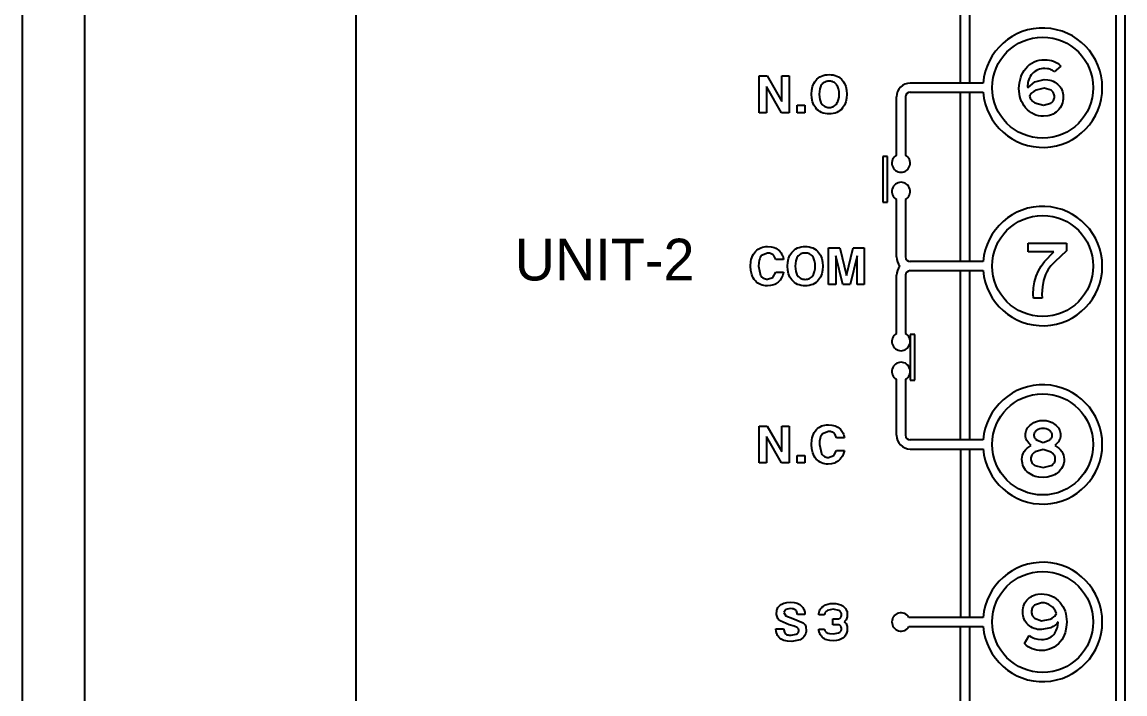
# Model space of a CAD drawing. Header units: millimetres. Extents: x 509 to 2635, y 363 to 1089.
# Drawn here: x 1139.2 to 1165.63, y 674.86 to 690.95 of the extents above; entities that cross this region are included whole.
import ezdxf

# ---------------------------------------------------------------- set-up
doc = ezdxf.new("R2010")
doc.units = ezdxf.units.MM

msp = doc.modelspace()

# ---------------------------------------------------------------- linework, layer by layer
for p, q in [((1139.204, 734.939), (1139.204, 636.939)), ((1140.704, 734.939), (1140.704, 636.939)), ((1165.414, 712.533), (1165.414, 662.157)), ((1165.633, 712.752), (1165.633, 661.938)), ((1147.204, 711.439), (1147.204, 650.439)), ((1161.694, 689.483), (1161.694, 693.555)), ((1161.913, 689.483), (1161.913, 693.555)), ((1163.219, 689.785), (1163.257, 689.835)), ((1163.257, 689.835), (1163.302, 689.884)), ((1163.302, 689.884), (1163.35, 689.926)), ((1163.35, 689.926), (1163.402, 689.962)), ((1163.402, 689.962), (1163.457, 689.991)), ((1163.457, 689.991), (1163.516, 690.014)), ((1163.547, 689.803), (1163.511, 689.786)), ((1163.516, 690.014), (1163.578, 690.031)), ((1163.585, 689.816), (1163.547, 689.803)), ((1163.578, 690.031), (1163.643, 690.04)), ((1163.625, 689.826), (1163.585, 689.816)), ((1163.667, 689.832), (1163.625, 689.826)), ((1163.643, 690.04), (1163.711, 690.044)), ((1163.711, 689.833), (1163.667, 689.832)), ((1163.711, 690.044), (1163.769, 690.041)), ((1163.778, 689.829), (1163.711, 689.833)), ((1163.769, 690.041), (1163.823, 690.034)), ((1163.809, 689.823), (1163.778, 689.829)), ((1163.838, 689.814), (1163.809, 689.823)), ((1163.823, 690.034), (1163.875, 690.022)), ((1163.865, 689.803), (1163.838, 689.814)), ((1163.891, 689.79), (1163.865, 689.803)), ((1163.875, 690.022), (1163.925, 690.006)), ((1163.925, 690.006), (1163.972, 689.985)), ((1164.098, 689.893), (1163.939, 689.756)), ((1163.972, 689.985), (1164.016, 689.959)), ((1164.016, 689.959), (1164.058, 689.928)), ((1164.058, 689.928), (1164.098, 689.893)), ((1156.869, 689.658), (1157.063, 689.658)), ((1156.869, 688.776), (1156.869, 689.658)), ((1157.063, 689.658), (1157.414, 689.045)), ((1157.414, 689.045), (1157.415, 689.658)), ((1157.415, 689.658), (1157.587, 689.658)), ((1157.587, 689.658), (1157.587, 688.776)), ((1158.2, 689.514), (1158.224, 689.547)), ((1158.224, 689.547), (1158.253, 689.58)), ((1158.253, 689.58), (1158.286, 689.608)), ((1158.286, 689.608), (1158.322, 689.633)), ((1158.322, 689.633), (1158.361, 689.652)), ((1158.361, 689.652), (1158.402, 689.668)), ((1158.402, 689.668), (1158.447, 689.679)), ((1158.447, 689.679), (1158.495, 689.686)), ((1158.495, 689.686), (1158.546, 689.688)), ((1158.546, 689.688), (1158.596, 689.686)), ((1158.596, 689.686), (1158.644, 689.679)), ((1158.644, 689.679), (1158.688, 689.668)), ((1158.688, 689.668), (1158.73, 689.652)), ((1158.73, 689.652), (1158.768, 689.633)), ((1158.768, 689.633), (1158.804, 689.608)), ((1158.804, 689.608), (1158.837, 689.58)), ((1158.837, 689.58), (1158.867, 689.547)), ((1158.867, 689.547), (1158.891, 689.514)), ((1163.104, 689.491), (1163.135, 689.617)), ((1163.135, 689.617), (1163.157, 689.676)), ((1163.157, 689.676), (1163.185, 689.732)), ((1163.185, 689.732), (1163.219, 689.785)), ((1163.33, 689.574), (1163.318, 689.534)), ((1163.346, 689.611), (1163.33, 689.574)), ((1163.366, 689.646), (1163.346, 689.611)), ((1163.389, 689.68), (1163.366, 689.646)), ((1163.416, 689.711), (1163.389, 689.68)), ((1163.445, 689.74), (1163.416, 689.711)), ((1163.477, 689.765), (1163.445, 689.74)), ((1163.475, 689.517), (1163.694, 689.571)), ((1163.511, 689.786), (1163.477, 689.765)), ((1163.694, 689.571), (1163.789, 689.564)), ((1163.789, 689.564), (1163.833, 689.555)), ((1163.833, 689.555), (1163.875, 689.543)), ((1163.875, 689.543), (1163.915, 689.528)), ((1163.916, 689.774), (1163.891, 689.79)), ((1163.939, 689.756), (1163.916, 689.774)), ((1157.043, 689.404), (1157.041, 689.404)), ((1157.041, 689.404), (1157.041, 688.776)), ((1157.403, 688.776), (1157.043, 689.404)), ((1158.122, 689.217), (1158.128, 689.314)), ((1158.128, 689.314), (1158.147, 689.401)), ((1158.147, 689.401), (1158.162, 689.441)), ((1158.162, 689.441), (1158.179, 689.478)), ((1158.179, 689.478), (1158.2, 689.514)), ((1158.31, 689.284), (1158.306, 689.217)), ((1158.32, 689.343), (1158.31, 689.284)), ((1158.337, 689.395), (1158.32, 689.343)), ((1158.348, 689.418), (1158.337, 689.395)), ((1158.361, 689.44), (1158.348, 689.418)), ((1158.378, 689.461), (1158.361, 689.44)), ((1158.397, 689.48), (1158.378, 689.461)), ((1158.417, 689.496), (1158.397, 689.48)), ((1158.439, 689.509), (1158.417, 689.496)), ((1158.463, 689.519), (1158.439, 689.509)), ((1158.489, 689.526), (1158.463, 689.519)), ((1158.517, 689.531), (1158.489, 689.526)), ((1158.546, 689.532), (1158.517, 689.531)), ((1158.575, 689.531), (1158.546, 689.532)), ((1158.602, 689.526), (1158.575, 689.531)), ((1158.628, 689.519), (1158.602, 689.526)), ((1158.652, 689.509), (1158.628, 689.519)), ((1158.673, 689.496), (1158.652, 689.509)), ((1158.693, 689.48), (1158.673, 689.496)), ((1158.712, 689.461), (1158.693, 689.48)), ((1158.728, 689.44), (1158.712, 689.461)), ((1158.741, 689.418), (1158.728, 689.44)), ((1158.753, 689.395), (1158.741, 689.418)), ((1158.771, 689.343), (1158.753, 689.395)), ((1158.781, 689.284), (1158.771, 689.343)), ((1158.785, 689.217), (1158.781, 689.284)), ((1158.891, 689.514), (1158.911, 689.478)), ((1158.911, 689.478), (1158.929, 689.441)), ((1158.929, 689.441), (1158.943, 689.401)), ((1158.943, 689.401), (1158.962, 689.314)), ((1158.962, 689.314), (1158.969, 689.217)), ((1162.238, 689.483), (1160.488, 689.483)), ((1163.094, 689.353), (1163.104, 689.491)), ((1163.104, 689.223), (1163.094, 689.353)), ((1163.309, 689.493), (1163.301, 689.405)), ((1163.301, 689.405), (1163.303, 689.374)), ((1163.303, 689.374), (1163.475, 689.517)), ((1163.318, 689.534), (1163.309, 689.493)), ((1163.448, 689.284), (1163.404, 689.251)), ((1163.502, 689.313), (1163.448, 689.284)), ((1163.694, 689.36), (1163.502, 689.313)), ((1163.865, 689.312), (1163.694, 689.36)), ((1163.884, 689.297), (1163.865, 689.312)), ((1163.9, 689.282), (1163.884, 689.297)), ((1163.913, 689.264), (1163.9, 689.282)), ((1163.915, 689.528), (1163.952, 689.509)), ((1163.952, 689.509), (1163.987, 689.486)), ((1163.987, 689.486), (1164.02, 689.46)), ((1164.02, 689.46), (1164.051, 689.43)), ((1164.051, 689.43), (1164.078, 689.398)), ((1164.078, 689.398), (1164.101, 689.363)), ((1164.101, 689.363), (1164.12, 689.326)), ((1164.12, 689.326), (1164.134, 689.286)), ((1164.134, 689.286), (1164.145, 689.244)), ((1158.128, 689.121), (1158.122, 689.217)), ((1158.147, 689.034), (1158.128, 689.121)), ((1158.162, 688.994), (1158.147, 689.034)), ((1158.306, 689.217), (1158.31, 689.151)), ((1158.31, 689.151), (1158.32, 689.092)), ((1158.32, 689.092), (1158.337, 689.04)), ((1158.337, 689.04), (1158.348, 689.016)), ((1158.348, 689.016), (1158.361, 688.995)), ((1158.728, 688.995), (1158.741, 689.016)), ((1158.741, 689.016), (1158.753, 689.04)), ((1158.753, 689.04), (1158.771, 689.092)), ((1158.771, 689.092), (1158.781, 689.151)), ((1158.781, 689.151), (1158.785, 689.217)), ((1158.943, 689.034), (1158.929, 688.994)), ((1158.962, 689.121), (1158.943, 689.034)), ((1158.969, 689.217), (1158.962, 689.121)), ((1160.158, 687.756), (1160.158, 689.153)), ((1160.377, 689.154), (1160.377, 687.756)), ((1160.487, 689.264), (1162.238, 689.264)), ((1161.694, 685.212), (1161.694, 689.264)), ((1161.913, 685.212), (1161.913, 689.264)), ((1163.116, 689.162), (1163.104, 689.223)), ((1163.134, 689.104), (1163.116, 689.162)), ((1163.156, 689.047), (1163.134, 689.104)), ((1163.183, 688.993), (1163.156, 689.047)), ((1163.357, 689.194), (1163.346, 689.174)), ((1163.346, 689.174), (1163.354, 689.149)), ((1163.354, 689.149), (1163.364, 689.125)), ((1163.37, 689.214), (1163.357, 689.194)), ((1163.364, 689.125), (1163.376, 689.103)), ((1163.385, 689.233), (1163.37, 689.214)), ((1163.376, 689.103), (1163.391, 689.082)), ((1163.404, 689.251), (1163.385, 689.233)), ((1163.391, 689.082), (1163.409, 689.062)), ((1163.409, 689.062), (1163.429, 689.043)), ((1163.429, 689.043), (1163.477, 689.01)), ((1163.477, 689.01), (1163.685, 688.953)), ((1163.861, 689.004), (1163.881, 689.019)), ((1163.881, 689.019), (1163.897, 689.035)), ((1163.897, 689.035), (1163.912, 689.053)), ((1163.912, 689.053), (1163.923, 689.071)), ((1163.924, 689.246), (1163.913, 689.264)), ((1163.923, 689.071), (1163.932, 689.091)), ((1163.933, 689.226), (1163.924, 689.246)), ((1163.932, 689.091), (1163.939, 689.113)), ((1163.939, 689.205), (1163.933, 689.226)), ((1163.943, 689.183), (1163.939, 689.205)), ((1163.939, 689.113), (1163.943, 689.135)), ((1163.944, 689.159), (1163.943, 689.183)), ((1163.943, 689.135), (1163.944, 689.159)), ((1164.134, 689.011), (1164.12, 688.969)), ((1164.145, 689.056), (1164.134, 689.011)), ((1164.145, 689.244), (1164.151, 689.2)), ((1164.151, 689.103), (1164.145, 689.056)), ((1164.151, 689.2), (1164.153, 689.153)), ((1164.153, 689.153), (1164.151, 689.103)), ((1157.041, 688.776), (1156.869, 688.776)), ((1157.587, 688.776), (1157.403, 688.776)), ((1157.777, 688.955), (1157.961, 688.955)), ((1157.777, 688.776), (1157.777, 688.955)), ((1157.961, 688.776), (1157.777, 688.776)), ((1157.961, 688.955), (1157.961, 688.776)), ((1158.179, 688.956), (1158.162, 688.994)), ((1158.2, 688.921), (1158.179, 688.956)), ((1158.224, 688.888), (1158.2, 688.921)), ((1158.253, 688.855), (1158.224, 688.888)), ((1158.286, 688.826), (1158.253, 688.855)), ((1158.322, 688.802), (1158.286, 688.826)), ((1158.361, 688.782), (1158.322, 688.802)), ((1158.361, 688.995), (1158.378, 688.973)), ((1158.402, 688.766), (1158.361, 688.782)), ((1158.378, 688.973), (1158.397, 688.954)), ((1158.397, 688.954), (1158.417, 688.938)), ((1158.447, 688.755), (1158.402, 688.766)), ((1158.417, 688.938), (1158.439, 688.925)), ((1158.439, 688.925), (1158.463, 688.914)), ((1158.495, 688.749), (1158.447, 688.755)), ((1158.463, 688.914), (1158.489, 688.907)), ((1158.489, 688.907), (1158.517, 688.903)), ((1158.546, 688.747), (1158.495, 688.749)), ((1158.517, 688.903), (1158.546, 688.901)), ((1158.546, 688.901), (1158.575, 688.903)), ((1158.596, 688.749), (1158.546, 688.747)), ((1158.575, 688.903), (1158.602, 688.907)), ((1158.644, 688.755), (1158.596, 688.749)), ((1158.602, 688.907), (1158.628, 688.914)), ((1158.628, 688.914), (1158.652, 688.925)), ((1158.688, 688.766), (1158.644, 688.755)), ((1158.652, 688.925), (1158.673, 688.938)), ((1158.673, 688.938), (1158.693, 688.954)), ((1158.73, 688.782), (1158.688, 688.766)), ((1158.693, 688.954), (1158.712, 688.973)), ((1158.712, 688.973), (1158.728, 688.995)), ((1158.768, 688.802), (1158.73, 688.782)), ((1158.804, 688.826), (1158.768, 688.802)), ((1158.837, 688.855), (1158.804, 688.826)), ((1158.867, 688.888), (1158.837, 688.855)), ((1158.891, 688.921), (1158.867, 688.888)), ((1158.911, 688.956), (1158.891, 688.921)), ((1158.929, 688.994), (1158.911, 688.956)), ((1163.216, 688.942), (1163.183, 688.993)), ((1163.253, 688.893), (1163.216, 688.942)), ((1163.297, 688.845), (1163.253, 688.893)), ((1163.343, 688.804), (1163.297, 688.845)), ((1163.393, 688.769), (1163.343, 688.804)), ((1163.446, 688.741), (1163.393, 688.769)), ((1163.685, 688.953), (1163.861, 689.004)), ((1163.949, 688.763), (1163.911, 688.741)), ((1163.986, 688.79), (1163.949, 688.763)), ((1164.02, 688.82), (1163.986, 688.79)), ((1164.051, 688.854), (1164.02, 688.82)), ((1164.078, 688.89), (1164.051, 688.854)), ((1164.101, 688.928), (1164.078, 688.89)), ((1164.12, 688.969), (1164.101, 688.928)), ((1163.501, 688.719), (1163.446, 688.741)), ((1163.56, 688.703), (1163.501, 688.719)), ((1163.621, 688.693), (1163.56, 688.703)), ((1163.685, 688.69), (1163.621, 688.693)), ((1163.782, 688.698), (1163.685, 688.69)), ((1163.827, 688.709), (1163.782, 688.698)), ((1163.87, 688.723), (1163.827, 688.709)), ((1163.911, 688.741), (1163.87, 688.723)), ((1159.94, 687.727), (1159.831, 687.727)), ((1159.831, 687.727), (1159.831, 686.632)), ((1159.94, 686.632), (1159.94, 687.727)), ((1159.831, 686.632), (1159.94, 686.632)), ((1160.158, 685.323), (1160.158, 686.7)), ((1160.377, 686.7), (1160.377, 685.322)), ((1163.316, 685.65), (1164.236, 685.65)), ((1163.316, 685.44), (1163.316, 685.65)), ((1164.236, 685.65), (1164.236, 685.466)), ((1156.693, 685.304), (1156.709, 685.346)), ((1156.709, 685.346), (1156.729, 685.386)), ((1156.729, 685.386), (1156.753, 685.422)), ((1156.753, 685.422), (1156.781, 685.455)), ((1156.781, 685.455), (1156.809, 685.482)), ((1156.809, 685.482), (1156.84, 685.506)), ((1156.84, 685.506), (1156.872, 685.526)), ((1156.872, 685.526), (1156.907, 685.542)), ((1156.909, 685.33), (1156.894, 685.305)), ((1156.907, 685.542), (1156.944, 685.555)), ((1156.927, 685.352), (1156.909, 685.33)), ((1157.07, 685.411), (1156.927, 685.352)), ((1156.944, 685.555), (1156.984, 685.564)), ((1156.984, 685.564), (1157.025, 685.569)), ((1157.025, 685.569), (1157.069, 685.571)), ((1157.069, 685.571), (1157.153, 685.564)), ((1157.116, 685.408), (1157.07, 685.411)), ((1157.137, 685.404), (1157.116, 685.408)), ((1157.156, 685.398), (1157.137, 685.404)), ((1157.153, 685.564), (1157.192, 685.556)), ((1157.174, 685.39), (1157.156, 685.398)), ((1157.191, 685.38), (1157.174, 685.39)), ((1157.205, 685.369), (1157.191, 685.38)), ((1157.192, 685.556), (1157.229, 685.544)), ((1157.219, 685.356), (1157.205, 685.369)), ((1157.266, 685.26), (1157.219, 685.356)), ((1157.229, 685.544), (1157.264, 685.529)), ((1157.264, 685.529), (1157.296, 685.511)), ((1157.296, 685.511), (1157.326, 685.489)), ((1157.326, 685.489), (1157.354, 685.464)), ((1157.354, 685.464), (1157.392, 685.419)), ((1157.392, 685.419), (1157.407, 685.395)), ((1157.407, 685.395), (1157.42, 685.37)), ((1157.42, 685.37), (1157.431, 685.344)), ((1157.431, 685.344), (1157.44, 685.317)), ((1157.44, 685.317), (1157.45, 685.26)), ((1157.573, 685.284), (1157.588, 685.324)), ((1157.588, 685.324), (1157.605, 685.362)), ((1157.605, 685.362), (1157.626, 685.397)), ((1157.626, 685.397), (1157.65, 685.43)), ((1157.65, 685.43), (1157.679, 685.463)), ((1157.679, 685.463), (1157.712, 685.492)), ((1157.712, 685.492), (1157.748, 685.516)), ((1157.748, 685.516), (1157.787, 685.536)), ((1157.787, 685.323), (1157.774, 685.301)), ((1157.787, 685.536), (1157.828, 685.551)), ((1157.804, 685.345), (1157.787, 685.323)), ((1157.823, 685.363), (1157.804, 685.345)), ((1157.843, 685.379), (1157.823, 685.363)), ((1157.828, 685.551), (1157.873, 685.562)), ((1157.865, 685.392), (1157.843, 685.379)), ((1157.889, 685.402), (1157.865, 685.392)), ((1157.873, 685.562), (1157.921, 685.569)), ((1157.915, 685.409), (1157.889, 685.402)), ((1157.943, 685.414), (1157.915, 685.409)), ((1157.921, 685.569), (1157.972, 685.571)), ((1157.972, 685.415), (1157.943, 685.414)), ((1157.972, 685.571), (1158.022, 685.569)), ((1158.001, 685.414), (1157.972, 685.415)), ((1158.028, 685.409), (1158.001, 685.414)), ((1158.022, 685.569), (1158.07, 685.562)), ((1158.054, 685.402), (1158.028, 685.409)), ((1158.077, 685.392), (1158.054, 685.402)), ((1158.07, 685.562), (1158.114, 685.551)), ((1158.099, 685.379), (1158.077, 685.392)), ((1158.119, 685.363), (1158.099, 685.379)), ((1158.114, 685.551), (1158.156, 685.536)), ((1158.138, 685.345), (1158.119, 685.363)), ((1158.154, 685.323), (1158.138, 685.345)), ((1158.167, 685.301), (1158.154, 685.323)), ((1158.156, 685.536), (1158.194, 685.516)), ((1158.194, 685.516), (1158.23, 685.492)), ((1158.23, 685.492), (1158.263, 685.463)), ((1158.263, 685.463), (1158.293, 685.43)), ((1158.293, 685.43), (1158.317, 685.397)), ((1158.317, 685.397), (1158.337, 685.362)), ((1158.337, 685.362), (1158.355, 685.324)), ((1158.355, 685.324), (1158.369, 685.284)), ((1158.533, 685.542), (1158.802, 685.542)), ((1158.533, 684.659), (1158.533, 685.542)), ((1158.708, 685.344), (1158.705, 685.344)), ((1158.705, 685.344), (1158.705, 684.659)), ((1158.869, 684.659), (1158.708, 685.344)), ((1158.802, 685.542), (1158.962, 684.875)), ((1158.964, 684.875), (1159.121, 685.542)), ((1159.213, 685.344), (1159.049, 684.659)), ((1159.121, 685.542), (1159.387, 685.542)), ((1159.216, 685.344), (1159.213, 685.344)), ((1159.216, 684.659), (1159.216, 685.344)), ((1159.387, 685.542), (1159.387, 684.659)), ((1163.929, 685.44), (1163.316, 685.44)), ((1163.709, 685.212), (1163.929, 685.44)), ((1164.236, 685.466), (1163.954, 685.208)), ((1156.663, 685.103), (1156.671, 685.21)), ((1156.67, 684.995), (1156.663, 685.103)), ((1156.671, 685.21), (1156.68, 685.258)), ((1156.68, 685.258), (1156.693, 685.304)), ((1156.856, 685.179), (1156.851, 685.099)), ((1156.851, 685.099), (1156.901, 684.881)), ((1156.87, 685.248), (1156.856, 685.179)), ((1156.881, 685.278), (1156.87, 685.248)), ((1156.894, 685.305), (1156.881, 685.278)), ((1157.45, 685.26), (1157.266, 685.26)), ((1157.548, 685.1), (1157.554, 685.197)), ((1157.554, 685.004), (1157.548, 685.1)), ((1157.554, 685.197), (1157.573, 685.284)), ((1157.735, 685.167), (1157.732, 685.1)), ((1157.732, 685.1), (1157.735, 685.034)), ((1157.746, 685.226), (1157.735, 685.167)), ((1157.763, 685.278), (1157.746, 685.226)), ((1157.774, 685.301), (1157.763, 685.278)), ((1158.179, 685.278), (1158.167, 685.301)), ((1158.197, 685.226), (1158.179, 685.278)), ((1158.207, 685.167), (1158.197, 685.226)), ((1158.211, 685.1), (1158.207, 685.167)), ((1158.207, 685.034), (1158.211, 685.1)), ((1158.369, 685.284), (1158.388, 685.197)), ((1158.388, 685.197), (1158.395, 685.1)), ((1158.395, 685.1), (1158.388, 685.004)), ((1162.238, 685.212), (1160.487, 685.212)), ((1163.562, 684.992), (1163.626, 685.101)), ((1163.626, 685.101), (1163.709, 685.212)), ((1163.859, 685.106), (1163.795, 685.023)), ((1163.954, 685.208), (1163.859, 685.106)), ((1156.691, 684.9), (1156.67, 684.995)), ((1156.707, 684.857), (1156.691, 684.9)), ((1156.727, 684.818), (1156.707, 684.857)), ((1156.75, 684.781), (1156.727, 684.818)), ((1156.776, 684.748), (1156.75, 684.781)), ((1156.901, 684.881), (1156.916, 684.86)), ((1156.916, 684.86), (1156.933, 684.841)), ((1156.933, 684.841), (1156.952, 684.825)), ((1156.952, 684.825), (1156.972, 684.812)), ((1156.972, 684.812), (1156.994, 684.802)), ((1156.994, 684.802), (1157.017, 684.795)), ((1157.017, 684.795), (1157.043, 684.791)), ((1157.043, 684.791), (1157.07, 684.789)), ((1157.07, 684.789), (1157.197, 684.832)), ((1157.197, 684.832), (1157.266, 684.955)), ((1157.266, 684.955), (1157.45, 684.955)), ((1157.404, 684.821), (1157.369, 684.767)), ((1157.431, 684.884), (1157.404, 684.821)), ((1157.45, 684.955), (1157.431, 684.884)), ((1157.573, 684.917), (1157.554, 685.004)), ((1157.588, 684.877), (1157.573, 684.917)), ((1157.605, 684.839), (1157.588, 684.877)), ((1157.626, 684.804), (1157.605, 684.839)), ((1157.65, 684.771), (1157.626, 684.804)), ((1157.735, 685.034), (1157.746, 684.975)), ((1157.746, 684.975), (1157.763, 684.923)), ((1157.763, 684.923), (1157.774, 684.9)), ((1157.774, 684.9), (1157.787, 684.878)), ((1157.787, 684.878), (1157.804, 684.856)), ((1157.804, 684.856), (1157.823, 684.837)), ((1157.823, 684.837), (1157.843, 684.821)), ((1157.843, 684.821), (1157.865, 684.808)), ((1157.865, 684.808), (1157.889, 684.798)), ((1157.889, 684.798), (1157.915, 684.79)), ((1157.915, 684.79), (1157.943, 684.786)), ((1157.943, 684.786), (1157.972, 684.784)), ((1157.972, 684.784), (1158.001, 684.786)), ((1158.001, 684.786), (1158.028, 684.79)), ((1158.028, 684.79), (1158.054, 684.798)), ((1158.054, 684.798), (1158.077, 684.808)), ((1158.077, 684.808), (1158.099, 684.821)), ((1158.099, 684.821), (1158.119, 684.837)), ((1158.119, 684.837), (1158.138, 684.856)), ((1158.138, 684.856), (1158.154, 684.878)), ((1158.154, 684.878), (1158.167, 684.9)), ((1158.167, 684.9), (1158.179, 684.923)), ((1158.179, 684.923), (1158.197, 684.975)), ((1158.197, 684.975), (1158.207, 685.034)), ((1158.317, 684.804), (1158.293, 684.771)), ((1158.337, 684.839), (1158.317, 684.804)), ((1158.355, 684.877), (1158.337, 684.839)), ((1158.369, 684.917), (1158.355, 684.877)), ((1158.388, 685.004), (1158.369, 684.917)), ((1158.962, 684.875), (1158.964, 684.875)), ((1160.158, 683.486), (1160.158, 684.882)), ((1160.377, 684.883), (1160.377, 683.486)), ((1160.487, 684.993), (1162.238, 684.993)), ((1161.694, 680.941), (1161.694, 684.993)), ((1161.913, 680.941), (1161.913, 684.993)), ((1163.466, 684.728), (1163.506, 684.864)), ((1163.506, 684.864), (1163.562, 684.992)), ((1163.729, 684.9), (1163.682, 684.76)), ((1163.76, 684.964), (1163.729, 684.9)), ((1163.795, 685.023), (1163.76, 684.964)), ((1156.804, 684.721), (1156.776, 684.748)), ((1156.834, 684.697), (1156.804, 684.721)), ((1156.867, 684.676), (1156.834, 684.697)), ((1156.902, 684.659), (1156.867, 684.676)), ((1156.939, 684.646), (1156.902, 684.659)), ((1156.979, 684.637), (1156.939, 684.646)), ((1157.021, 684.632), (1156.979, 684.637)), ((1157.066, 684.63), (1157.021, 684.632)), ((1157.142, 684.636), (1157.066, 684.63)), ((1157.177, 684.643), (1157.142, 684.636)), ((1157.211, 684.653), (1157.177, 684.643)), ((1157.243, 684.665), (1157.211, 684.653)), ((1157.272, 684.681), (1157.243, 684.665)), ((1157.3, 684.7), (1157.272, 684.681)), ((1157.326, 684.721), (1157.3, 684.7)), ((1157.349, 684.743), (1157.326, 684.721)), ((1157.369, 684.767), (1157.349, 684.743)), ((1157.679, 684.738), (1157.65, 684.771)), ((1157.712, 684.709), (1157.679, 684.738)), ((1157.748, 684.685), (1157.712, 684.709)), ((1157.787, 684.665), (1157.748, 684.685)), ((1157.828, 684.65), (1157.787, 684.665)), ((1157.873, 684.639), (1157.828, 684.65)), ((1157.921, 684.632), (1157.873, 684.639)), ((1157.972, 684.63), (1157.921, 684.632)), ((1158.022, 684.632), (1157.972, 684.63)), ((1158.07, 684.639), (1158.022, 684.632)), ((1158.114, 684.65), (1158.07, 684.639)), ((1158.156, 684.665), (1158.114, 684.65)), ((1158.194, 684.685), (1158.156, 684.665)), ((1158.23, 684.709), (1158.194, 684.685)), ((1158.263, 684.738), (1158.23, 684.709)), ((1158.293, 684.771), (1158.263, 684.738)), ((1158.705, 684.659), (1158.533, 684.659)), ((1159.049, 684.659), (1158.869, 684.659)), ((1159.387, 684.659), (1159.216, 684.659)), ((1163.434, 684.427), (1163.442, 684.582)), ((1163.442, 684.582), (1163.466, 684.728)), ((1163.654, 684.602), (1163.644, 684.427)), ((1163.682, 684.76), (1163.654, 684.602)), ((1163.441, 684.336), (1163.434, 684.427)), ((1163.651, 684.336), (1163.441, 684.336)), ((1163.644, 684.427), (1163.651, 684.336)), ((1160.486, 683.467), (1160.486, 682.372)), ((1160.596, 683.467), (1160.486, 683.467)), ((1160.596, 682.372), (1160.596, 683.467)), ((1160.158, 681.052), (1160.158, 682.391)), ((1160.377, 682.391), (1160.377, 681.051)), ((1160.486, 682.372), (1160.596, 682.372)), ((1163.383, 681.311), (1163.448, 681.353)), ((1163.448, 681.353), (1163.517, 681.383)), ((1163.517, 681.383), (1163.591, 681.401)), ((1163.591, 681.401), (1163.67, 681.407)), ((1163.67, 681.407), (1163.748, 681.401)), ((1163.748, 681.401), (1163.822, 681.383)), ((1163.822, 681.383), (1163.891, 681.353)), ((1163.891, 681.353), (1163.956, 681.311)), ((1156.869, 681.273), (1157.063, 681.273)), ((1156.869, 680.391), (1156.869, 681.273)), ((1157.063, 681.273), (1157.414, 680.66)), ((1157.414, 680.66), (1157.415, 681.273)), ((1157.415, 681.273), (1157.587, 681.273)), ((1157.587, 681.273), (1157.587, 680.391)), ((1158.168, 681.078), (1158.188, 681.117)), ((1158.188, 681.117), (1158.212, 681.153)), ((1158.212, 681.153), (1158.24, 681.186)), ((1158.24, 681.186), (1158.268, 681.214)), ((1158.268, 681.214), (1158.298, 681.237)), ((1158.298, 681.237), (1158.331, 681.257)), ((1158.331, 681.257), (1158.366, 681.274)), ((1158.366, 681.274), (1158.403, 681.286)), ((1158.385, 681.083), (1158.368, 681.061)), ((1158.529, 681.143), (1158.385, 681.083)), ((1158.403, 681.286), (1158.442, 681.295)), ((1158.442, 681.295), (1158.484, 681.301)), ((1158.484, 681.301), (1158.527, 681.303)), ((1158.527, 681.303), (1158.612, 681.296)), ((1158.575, 681.14), (1158.529, 681.143)), ((1158.596, 681.135), (1158.575, 681.14)), ((1158.615, 681.129), (1158.596, 681.135)), ((1158.612, 681.296), (1158.651, 681.288)), ((1158.633, 681.122), (1158.615, 681.129)), ((1158.649, 681.112), (1158.633, 681.122)), ((1158.664, 681.101), (1158.649, 681.112)), ((1158.651, 681.288), (1158.688, 681.276)), ((1158.678, 681.088), (1158.664, 681.101)), ((1158.725, 680.992), (1158.678, 681.088)), ((1158.688, 681.276), (1158.722, 681.261)), ((1158.722, 681.261), (1158.755, 681.243)), ((1158.755, 681.243), (1158.785, 681.221)), ((1158.785, 681.221), (1158.813, 681.196)), ((1158.813, 681.196), (1158.851, 681.151)), ((1158.851, 681.151), (1158.866, 681.127)), ((1158.866, 681.127), (1158.879, 681.102)), ((1158.879, 681.102), (1158.89, 681.076)), ((1163.249, 681.05), (1163.251, 681.088)), ((1163.251, 681.088), (1163.257, 681.125)), ((1163.257, 681.125), (1163.268, 681.16)), ((1163.268, 681.16), (1163.283, 681.194)), ((1163.283, 681.194), (1163.301, 681.226)), ((1163.301, 681.226), (1163.324, 681.256)), ((1163.324, 681.256), (1163.352, 681.284)), ((1163.352, 681.284), (1163.383, 681.311)), ((1163.454, 681.085), (1163.45, 681.068)), ((1163.459, 681.102), (1163.454, 681.085)), ((1163.468, 681.118), (1163.459, 681.102)), ((1163.478, 681.132), (1163.468, 681.118)), ((1163.491, 681.146), (1163.478, 681.132)), ((1163.506, 681.159), (1163.491, 681.146)), ((1163.524, 681.172), (1163.506, 681.159)), ((1163.557, 681.19), (1163.524, 681.172)), ((1163.593, 681.202), (1163.557, 681.19)), ((1163.63, 681.21), (1163.593, 681.202)), ((1163.67, 681.212), (1163.63, 681.21)), ((1163.709, 681.21), (1163.67, 681.212)), ((1163.746, 681.202), (1163.709, 681.21)), ((1163.782, 681.19), (1163.746, 681.202)), ((1163.815, 681.172), (1163.782, 681.19)), ((1163.833, 681.159), (1163.815, 681.172)), ((1163.848, 681.146), (1163.833, 681.159)), ((1163.861, 681.132), (1163.848, 681.146)), ((1163.872, 681.118), (1163.861, 681.132)), ((1163.88, 681.102), (1163.872, 681.118)), ((1163.886, 681.085), (1163.88, 681.102)), ((1163.889, 681.068), (1163.886, 681.085)), ((1163.956, 681.311), (1163.987, 681.284)), ((1163.987, 681.284), (1164.015, 681.256)), ((1164.015, 681.256), (1164.038, 681.226)), ((1164.038, 681.226), (1164.057, 681.194)), ((1164.057, 681.194), (1164.071, 681.16)), ((1164.071, 681.16), (1164.082, 681.125)), ((1164.082, 681.125), (1164.088, 681.088)), ((1164.088, 681.088), (1164.09, 681.05)), ((1157.043, 681.019), (1157.041, 681.019)), ((1157.041, 681.019), (1157.041, 680.391)), ((1157.403, 680.391), (1157.043, 681.019)), ((1158.122, 680.834), (1158.129, 680.941)), ((1158.129, 680.726), (1158.122, 680.834)), ((1158.129, 680.941), (1158.139, 680.99)), ((1158.139, 680.99), (1158.151, 681.036)), ((1158.151, 681.036), (1158.168, 681.078)), ((1158.314, 680.911), (1158.31, 680.831)), ((1158.31, 680.831), (1158.36, 680.613)), ((1158.329, 680.979), (1158.314, 680.911)), ((1158.339, 681.01), (1158.329, 680.979)), ((1158.352, 681.037), (1158.339, 681.01)), ((1158.368, 681.061), (1158.352, 681.037)), ((1158.909, 680.992), (1158.725, 680.992)), ((1158.89, 681.076), (1158.899, 681.049)), ((1158.899, 681.049), (1158.909, 680.992)), ((1162.238, 680.941), (1160.487, 680.941)), ((1163.251, 681.017), (1163.249, 681.05)), ((1163.258, 680.985), (1163.251, 681.017)), ((1163.269, 680.954), (1163.258, 680.985)), ((1163.284, 680.923), (1163.269, 680.954)), ((1163.303, 680.894), (1163.284, 680.923)), ((1163.327, 680.865), (1163.303, 680.894)), ((1163.387, 680.81), (1163.327, 680.865)), ((1163.45, 681.068), (1163.449, 681.05)), ((1163.449, 681.05), (1163.45, 681.034)), ((1163.45, 681.034), (1163.454, 681.018)), ((1163.454, 681.018), (1163.46, 681.003)), ((1163.46, 681.003), (1163.468, 680.988)), ((1163.468, 680.988), (1163.479, 680.974)), ((1163.479, 680.974), (1163.492, 680.96)), ((1163.492, 680.96), (1163.526, 680.933)), ((1163.526, 680.933), (1163.67, 680.881)), ((1163.67, 680.881), (1163.814, 680.93)), ((1163.814, 680.93), (1163.832, 680.943)), ((1163.832, 680.943), (1163.847, 680.957)), ((1163.847, 680.957), (1163.861, 680.971)), ((1163.861, 680.971), (1163.871, 680.985)), ((1163.871, 680.985), (1163.88, 681.001)), ((1163.88, 681.001), (1163.886, 681.016)), ((1163.886, 681.016), (1163.889, 681.033)), ((1163.89, 681.05), (1163.889, 681.068)), ((1163.889, 681.033), (1163.89, 681.05)), ((1163.985, 680.837), (1163.953, 680.81)), ((1164.013, 680.865), (1163.985, 680.837)), ((1164.037, 680.893), (1164.013, 680.865)), ((1164.056, 680.923), (1164.037, 680.893)), ((1164.071, 680.953), (1164.056, 680.923)), ((1164.081, 680.984), (1164.071, 680.953)), ((1164.088, 681.016), (1164.081, 680.984)), ((1164.09, 681.05), (1164.088, 681.016)), ((1157.777, 680.57), (1157.961, 680.57)), ((1157.777, 680.391), (1157.777, 680.57)), ((1157.961, 680.57), (1157.961, 680.391)), ((1158.15, 680.631), (1158.129, 680.726)), ((1158.166, 680.589), (1158.15, 680.631)), ((1158.185, 680.549), (1158.166, 680.589)), ((1158.36, 680.613), (1158.375, 680.591)), ((1158.375, 680.591), (1158.392, 680.573)), ((1158.392, 680.573), (1158.41, 680.557)), ((1158.41, 680.557), (1158.431, 680.544)), ((1158.529, 680.521), (1158.656, 680.564)), ((1158.656, 680.564), (1158.725, 680.686)), ((1158.725, 680.686), (1158.909, 680.686)), ((1158.863, 680.553), (1158.828, 680.499)), ((1158.89, 680.615), (1158.863, 680.553)), ((1158.909, 680.686), (1158.89, 680.615)), ((1160.488, 680.722), (1162.238, 680.722)), ((1161.694, 680.722), (1161.694, 676.691)), ((1161.913, 676.691), (1161.913, 680.722)), ((1163.17, 680.525), (1163.18, 680.572)), ((1163.18, 680.572), (1163.197, 680.617)), ((1163.197, 680.617), (1163.222, 680.66)), ((1163.222, 680.66), (1163.253, 680.701)), ((1163.253, 680.701), (1163.29, 680.74)), ((1163.29, 680.74), (1163.335, 680.776)), ((1163.335, 680.776), (1163.387, 680.81)), ((1163.391, 680.558), (1163.383, 680.536)), ((1163.402, 680.58), (1163.391, 680.558)), ((1163.416, 680.599), (1163.402, 680.58)), ((1163.433, 680.618), (1163.416, 680.599)), ((1163.454, 680.636), (1163.433, 680.618)), ((1163.478, 680.653), (1163.454, 680.636)), ((1163.67, 680.711), (1163.478, 680.653)), ((1163.863, 680.647), (1163.67, 680.711)), ((1163.886, 680.63), (1163.863, 680.647)), ((1163.907, 680.612), (1163.886, 680.63)), ((1163.924, 680.593), (1163.907, 680.612)), ((1163.939, 680.573), (1163.924, 680.593)), ((1163.95, 680.552), (1163.939, 680.573)), ((1163.958, 680.531), (1163.95, 680.552)), ((1163.953, 680.81), (1164.005, 680.776)), ((1164.005, 680.776), (1164.051, 680.739)), ((1164.051, 680.739), (1164.089, 680.7)), ((1164.089, 680.7), (1164.12, 680.66)), ((1164.12, 680.66), (1164.144, 680.617)), ((1164.144, 680.617), (1164.162, 680.572)), ((1164.162, 680.572), (1164.172, 680.525)), ((1157.041, 680.391), (1156.869, 680.391)), ((1157.587, 680.391), (1157.403, 680.391)), ((1157.961, 680.391), (1157.777, 680.391)), ((1158.208, 680.513), (1158.185, 680.549)), ((1158.235, 680.48), (1158.208, 680.513)), ((1158.263, 680.452), (1158.235, 680.48)), ((1158.293, 680.428), (1158.263, 680.452)), ((1158.326, 680.408), (1158.293, 680.428)), ((1158.361, 680.391), (1158.326, 680.408)), ((1158.398, 680.378), (1158.361, 680.391)), ((1158.438, 680.369), (1158.398, 680.378)), ((1158.431, 680.544), (1158.452, 680.534)), ((1158.48, 680.363), (1158.438, 680.369)), ((1158.452, 680.534), (1158.476, 680.527)), ((1158.476, 680.527), (1158.501, 680.522)), ((1158.525, 680.361), (1158.48, 680.363)), ((1158.501, 680.522), (1158.529, 680.521)), ((1158.601, 680.367), (1158.525, 680.361)), ((1158.636, 680.374), (1158.601, 680.367)), ((1158.67, 680.384), (1158.636, 680.374)), ((1158.701, 680.397), (1158.67, 680.384)), ((1158.731, 680.413), (1158.701, 680.397)), ((1158.759, 680.431), (1158.731, 680.413)), ((1158.785, 680.453), (1158.759, 680.431)), ((1158.807, 680.475), (1158.785, 680.453)), ((1158.828, 680.499), (1158.807, 680.475)), ((1163.166, 680.475), (1163.17, 680.525)), ((1163.169, 680.426), (1163.166, 680.475)), ((1163.176, 680.38), (1163.169, 680.426)), ((1163.188, 680.336), (1163.176, 680.38)), ((1163.205, 680.294), (1163.188, 680.336)), ((1163.227, 680.255), (1163.205, 680.294)), ((1163.378, 680.513), (1163.377, 680.489)), ((1163.377, 680.489), (1163.378, 680.463)), ((1163.383, 680.536), (1163.378, 680.513)), ((1163.378, 680.463), (1163.383, 680.439)), ((1163.383, 680.439), (1163.39, 680.417)), ((1163.39, 680.417), (1163.401, 680.396)), ((1163.401, 680.396), (1163.415, 680.376)), ((1163.415, 680.376), (1163.432, 680.358)), ((1163.432, 680.358), (1163.452, 680.341)), ((1163.452, 680.341), (1163.475, 680.326)), ((1163.475, 680.326), (1163.67, 680.276)), ((1163.67, 680.276), (1163.863, 680.324)), ((1163.863, 680.324), (1163.886, 680.339)), ((1163.886, 680.339), (1163.907, 680.356)), ((1163.907, 680.356), (1163.924, 680.374)), ((1163.924, 680.374), (1163.939, 680.393)), ((1163.939, 680.393), (1163.95, 680.414)), ((1163.95, 680.414), (1163.958, 680.436)), ((1163.962, 680.508), (1163.958, 680.531)), ((1163.958, 680.436), (1163.962, 680.46)), ((1163.964, 680.485), (1163.962, 680.508)), ((1163.962, 680.46), (1163.964, 680.485)), ((1164.136, 680.296), (1164.114, 680.257)), ((1164.153, 680.338), (1164.136, 680.296)), ((1164.166, 680.381), (1164.153, 680.338)), ((1164.173, 680.427), (1164.166, 680.381)), ((1164.172, 680.525), (1164.175, 680.475)), ((1164.175, 680.475), (1164.173, 680.427)), ((1163.254, 680.218), (1163.227, 680.255)), ((1163.286, 680.184), (1163.254, 680.218)), ((1163.323, 680.152), (1163.286, 680.184)), ((1163.359, 680.126), (1163.323, 680.152)), ((1163.398, 680.103), (1163.359, 680.126)), ((1163.439, 680.083), (1163.398, 680.103)), ((1163.482, 680.067), (1163.439, 680.083)), ((1163.573, 680.046), (1163.482, 680.067)), ((1163.672, 680.039), (1163.573, 680.046)), ((1163.77, 680.046), (1163.672, 680.039)), ((1163.86, 680.068), (1163.77, 680.046)), ((1163.903, 680.084), (1163.86, 680.068)), ((1163.943, 680.103), (1163.903, 680.084)), ((1163.982, 680.127), (1163.943, 680.103)), ((1164.019, 680.153), (1163.982, 680.127)), ((1164.056, 680.186), (1164.019, 680.153)), ((1164.087, 680.22), (1164.056, 680.186)), ((1164.114, 680.257), (1164.087, 680.22)), ((1163.284, 677.104), (1163.315, 677.136)), ((1163.315, 677.136), (1163.348, 677.163)), ((1163.348, 677.163), (1163.382, 677.186)), ((1163.382, 677.186), (1163.419, 677.206)), ((1163.419, 677.206), (1163.459, 677.222)), ((1163.459, 677.222), (1163.5, 677.235)), ((1163.5, 677.235), (1163.543, 677.244)), ((1163.543, 677.244), (1163.635, 677.251)), ((1163.635, 677.251), (1163.701, 677.248)), ((1163.701, 677.248), (1163.764, 677.238)), ((1163.764, 677.238), (1163.824, 677.222)), ((1163.824, 677.222), (1163.881, 677.2)), ((1163.881, 677.2), (1163.935, 677.172)), ((1163.935, 677.172), (1163.985, 677.137)), ((1163.985, 677.137), (1164.032, 677.095)), ((1157.288, 676.837), (1157.293, 676.86)), ((1157.293, 676.86), (1157.299, 676.882)), ((1157.299, 676.882), (1157.308, 676.903)), ((1157.308, 676.903), (1157.319, 676.923)), ((1157.319, 676.923), (1157.332, 676.942)), ((1157.332, 676.942), (1157.346, 676.959)), ((1157.346, 676.959), (1157.369, 676.981)), ((1157.369, 676.981), (1157.396, 677)), ((1157.396, 677), (1157.425, 677.016)), ((1157.425, 677.016), (1157.458, 677.029)), ((1157.507, 676.88), (1157.457, 676.808)), ((1157.458, 677.029), (1157.495, 677.039)), ((1157.495, 677.039), (1157.534, 677.046)), ((1157.61, 676.901), (1157.507, 676.88)), ((1157.534, 677.046), (1157.623, 677.052)), ((1157.658, 676.898), (1157.61, 676.901)), ((1157.623, 677.052), (1157.707, 677.046)), ((1157.68, 676.894), (1157.658, 676.898)), ((1157.699, 676.888), (1157.68, 676.894)), ((1157.717, 676.881), (1157.699, 676.888)), ((1157.707, 677.046), (1157.746, 677.038)), ((1157.733, 676.872), (1157.717, 676.881)), ((1157.747, 676.862), (1157.733, 676.872)), ((1157.746, 677.038), (1157.781, 677.027)), ((1157.759, 676.85), (1157.747, 676.862)), ((1157.781, 677.027), (1157.814, 677.013)), ((1157.814, 677.013), (1157.843, 676.995)), ((1157.843, 676.995), (1157.87, 676.974)), ((1157.87, 676.974), (1157.894, 676.951)), ((1157.894, 676.951), (1157.911, 676.93)), ((1157.911, 676.93), (1157.925, 676.909)), ((1157.925, 676.909), (1157.937, 676.887)), ((1157.937, 676.887), (1157.947, 676.863)), ((1157.947, 676.863), (1157.955, 676.839)), ((1158.312, 676.845), (1158.324, 676.871)), ((1158.324, 676.871), (1158.34, 676.896)), ((1158.34, 676.896), (1158.358, 676.919)), ((1158.358, 676.919), (1158.38, 676.94)), ((1158.38, 676.94), (1158.406, 676.959)), ((1158.406, 676.959), (1158.456, 676.988)), ((1158.456, 676.988), (1158.512, 677.008)), ((1158.501, 676.853), (1158.486, 676.843)), ((1158.639, 676.885), (1158.501, 676.853)), ((1158.512, 677.008), (1158.573, 677.02)), ((1158.573, 677.02), (1158.639, 677.024)), ((1158.639, 677.024), (1158.705, 677.021)), ((1158.778, 676.856), (1158.639, 676.885)), ((1158.705, 677.021), (1158.766, 677.009)), ((1158.766, 677.009), (1158.821, 676.99)), ((1158.793, 676.847), (1158.778, 676.856)), ((1158.821, 676.99), (1158.871, 676.963)), ((1158.871, 676.963), (1158.896, 676.944)), ((1158.896, 676.944), (1158.919, 676.922)), ((1158.919, 676.922), (1158.937, 676.9)), ((1158.937, 676.9), (1158.953, 676.875)), ((1158.953, 676.875), (1158.965, 676.848)), ((1163.185, 676.824), (1163.187, 676.871)), ((1163.187, 676.871), (1163.193, 676.915)), ((1163.193, 676.915), (1163.203, 676.958)), ((1163.203, 676.958), (1163.217, 676.998)), ((1163.217, 676.998), (1163.235, 677.036)), ((1163.235, 677.036), (1163.258, 677.071)), ((1163.258, 677.071), (1163.284, 677.104)), ((1163.399, 676.872), (1163.396, 676.848)), ((1163.405, 676.893), (1163.399, 676.872)), ((1163.413, 676.914), (1163.405, 676.893)), ((1163.423, 676.934), (1163.413, 676.914)), ((1163.435, 676.952), (1163.423, 676.934)), ((1163.45, 676.969), (1163.435, 676.952)), ((1163.467, 676.984), (1163.45, 676.969)), ((1163.635, 677.041), (1163.467, 676.984)), ((1163.695, 677.036), (1163.635, 677.041)), ((1163.752, 677.023), (1163.695, 677.036)), ((1163.806, 677.001), (1163.752, 677.023)), ((1163.857, 676.969), (1163.806, 677.001)), ((1163.902, 676.931), (1163.857, 676.969)), ((1163.939, 676.886), (1163.902, 676.931)), ((1163.969, 676.836), (1163.939, 676.886)), ((1164.032, 677.095), (1164.077, 677.047)), ((1164.077, 677.047), (1164.115, 676.999)), ((1164.115, 676.999), (1164.147, 676.947)), ((1164.147, 676.947), (1164.175, 676.893)), ((1164.175, 676.893), (1164.198, 676.836)), ((1157.284, 676.787), (1157.288, 676.837)), ((1157.285, 676.759), (1157.284, 676.787)), ((1157.289, 676.733), (1157.285, 676.759)), ((1157.296, 676.708), (1157.289, 676.733)), ((1157.306, 676.685), (1157.296, 676.708)), ((1157.319, 676.663), (1157.306, 676.685)), ((1157.334, 676.642), (1157.319, 676.663)), ((1157.352, 676.623), (1157.334, 676.642)), ((1157.372, 676.605), (1157.352, 676.623)), ((1157.587, 676.511), (1157.372, 676.605)), ((1157.457, 676.808), (1157.504, 676.728)), ((1157.504, 676.728), (1157.674, 676.666)), ((1157.674, 676.666), (1157.925, 676.563)), ((1157.789, 676.76), (1157.759, 676.85)), ((1157.965, 676.76), (1157.789, 676.76)), ((1157.955, 676.839), (1157.961, 676.814)), ((1157.961, 676.814), (1157.965, 676.76)), ((1158.297, 676.755), (1158.299, 676.787)), ((1158.436, 676.755), (1158.297, 676.755)), ((1158.299, 676.787), (1158.304, 676.817)), ((1158.304, 676.817), (1158.312, 676.845)), ((1158.437, 676.77), (1158.436, 676.755)), ((1158.44, 676.784), (1158.437, 676.77)), ((1158.445, 676.797), (1158.44, 676.784)), ((1158.452, 676.81), (1158.445, 676.797)), ((1158.462, 676.822), (1158.452, 676.81)), ((1158.473, 676.833), (1158.462, 676.822)), ((1158.486, 676.843), (1158.473, 676.833)), ((1158.63, 676.515), (1158.63, 676.654)), ((1158.63, 676.654), (1158.743, 676.654)), ((1158.743, 676.654), (1158.766, 676.656)), ((1158.766, 676.656), (1158.776, 676.658)), ((1158.776, 676.658), (1158.786, 676.661)), ((1158.786, 676.661), (1158.795, 676.664)), ((1158.806, 676.837), (1158.793, 676.847)), ((1158.795, 676.664), (1158.803, 676.669)), ((1158.803, 676.669), (1158.81, 676.674)), ((1158.816, 676.826), (1158.806, 676.837)), ((1158.81, 676.674), (1158.817, 676.68)), ((1158.825, 676.814), (1158.816, 676.826)), ((1158.817, 676.68), (1158.822, 676.687)), ((1158.822, 676.687), (1158.827, 676.695)), ((1158.832, 676.801), (1158.825, 676.814)), ((1158.827, 676.695), (1158.832, 676.703)), ((1158.837, 676.787), (1158.832, 676.801)), ((1158.832, 676.703), (1158.835, 676.712)), ((1158.835, 676.712), (1158.84, 676.733)), ((1158.84, 676.773), (1158.837, 676.787)), ((1158.841, 676.758), (1158.84, 676.773)), ((1158.84, 676.733), (1158.841, 676.758)), ((1158.922, 676.599), (1158.905, 676.585)), ((1158.938, 676.615), (1158.922, 676.599)), ((1158.951, 676.633), (1158.938, 676.615)), ((1158.961, 676.654), (1158.951, 676.633)), ((1158.97, 676.676), (1158.961, 676.654)), ((1158.965, 676.848), (1158.973, 676.82)), ((1158.976, 676.701), (1158.97, 676.676)), ((1158.973, 676.82), (1158.979, 676.79)), ((1158.979, 676.728), (1158.976, 676.701)), ((1158.979, 676.79), (1158.98, 676.758)), ((1158.98, 676.758), (1158.979, 676.728)), ((1162.238, 676.691), (1160.457, 676.691)), ((1163.187, 676.776), (1163.185, 676.824)), ((1163.193, 676.731), (1163.187, 676.776)), ((1163.203, 676.688), (1163.193, 676.731)), ((1163.217, 676.648), (1163.203, 676.688)), ((1163.235, 676.61), (1163.217, 676.648)), ((1163.257, 676.575), (1163.235, 676.61)), ((1163.396, 676.848), (1163.395, 676.824)), ((1163.395, 676.824), (1163.396, 676.801)), ((1163.396, 676.801), (1163.399, 676.779)), ((1163.399, 676.779), (1163.405, 676.758)), ((1163.405, 676.758), (1163.413, 676.738)), ((1163.413, 676.738), (1163.423, 676.719)), ((1163.423, 676.719), (1163.435, 676.701)), ((1163.435, 676.701), (1163.45, 676.684)), ((1163.45, 676.684), (1163.467, 676.668)), ((1163.467, 676.668), (1163.635, 676.607)), ((1163.635, 676.607), (1163.838, 676.648)), ((1163.838, 676.648), (1163.89, 676.674)), ((1163.89, 676.674), (1163.933, 676.705)), ((1163.933, 676.705), (1163.951, 676.722)), ((1163.951, 676.722), (1163.966, 676.74)), ((1163.966, 676.74), (1163.98, 676.76)), ((1163.991, 676.781), (1163.969, 676.836)), ((1163.98, 676.76), (1163.991, 676.781)), ((1164.198, 676.836), (1164.216, 676.776)), ((1164.216, 676.776), (1164.228, 676.714)), ((1164.228, 676.714), (1164.238, 676.581)), ((1157.275, 676.356), (1157.27, 676.413)), ((1157.27, 676.413), (1157.448, 676.413)), ((1157.28, 676.33), (1157.275, 676.356)), ((1157.287, 676.305), (1157.28, 676.33)), ((1157.448, 676.413), (1157.481, 676.316)), ((1157.705, 676.478), (1157.587, 676.511)), ((1157.776, 676.45), (1157.705, 676.478)), ((1157.809, 676.419), (1157.776, 676.45)), ((1157.803, 676.322), (1157.809, 676.333)), ((1157.818, 676.375), (1157.809, 676.419)), ((1157.809, 676.333), (1157.814, 676.346)), ((1157.814, 676.346), (1157.817, 676.36)), ((1157.817, 676.36), (1157.818, 676.375)), ((1157.925, 676.563), (1157.941, 676.547)), ((1157.941, 676.547), (1157.955, 676.53)), ((1157.955, 676.53), (1157.967, 676.511)), ((1157.967, 676.511), (1157.977, 676.49)), ((1157.977, 676.49), (1157.985, 676.468)), ((1157.985, 676.468), (1157.99, 676.444)), ((1157.992, 676.351), (1157.985, 676.314)), ((1157.99, 676.444), (1157.994, 676.39)), ((1157.994, 676.39), (1157.992, 676.351)), ((1158.298, 676.38), (1158.297, 676.407)), ((1158.297, 676.407), (1158.436, 676.407)), ((1158.302, 676.353), (1158.298, 676.38)), ((1158.309, 676.328), (1158.302, 676.353)), ((1158.318, 676.303), (1158.309, 676.328)), ((1158.436, 676.407), (1158.437, 676.394)), ((1158.437, 676.394), (1158.439, 676.382)), ((1158.439, 676.382), (1158.443, 676.371)), ((1158.443, 676.371), (1158.449, 676.361)), ((1158.449, 676.361), (1158.456, 676.351)), ((1158.456, 676.351), (1158.465, 676.342)), ((1158.465, 676.342), (1158.475, 676.334)), ((1158.475, 676.334), (1158.487, 676.327)), ((1158.487, 676.327), (1158.5, 676.321)), ((1158.743, 676.515), (1158.63, 676.515)), ((1158.766, 676.513), (1158.743, 676.515)), ((1158.776, 676.511), (1158.766, 676.513)), ((1158.767, 676.321), (1158.783, 676.328)), ((1158.786, 676.509), (1158.776, 676.511)), ((1158.783, 676.328), (1158.797, 676.337)), ((1158.795, 676.505), (1158.786, 676.509)), ((1158.803, 676.501), (1158.795, 676.505)), ((1158.797, 676.337), (1158.807, 676.345)), ((1158.81, 676.495), (1158.803, 676.501)), ((1158.807, 676.345), (1158.816, 676.353)), ((1158.817, 676.489), (1158.81, 676.495)), ((1158.816, 676.353), (1158.824, 676.361)), ((1158.822, 676.482), (1158.817, 676.489)), ((1158.827, 676.475), (1158.822, 676.482)), ((1158.824, 676.361), (1158.83, 676.37)), ((1158.832, 676.466), (1158.827, 676.475)), ((1158.83, 676.37), (1158.835, 676.38)), ((1158.835, 676.457), (1158.832, 676.466)), ((1158.84, 676.436), (1158.835, 676.457)), ((1158.835, 676.38), (1158.838, 676.39)), ((1158.838, 676.39), (1158.841, 676.401)), ((1158.841, 676.412), (1158.84, 676.436)), ((1158.841, 676.401), (1158.841, 676.412)), ((1158.905, 676.585), (1158.922, 676.573)), ((1158.922, 676.573), (1158.938, 676.558)), ((1158.938, 676.558), (1158.951, 676.54)), ((1158.951, 676.54), (1158.961, 676.52)), ((1158.961, 676.52), (1158.97, 676.497)), ((1158.97, 676.335), (1158.962, 676.311)), ((1158.97, 676.497), (1158.976, 676.471)), ((1158.976, 676.359), (1158.97, 676.335)), ((1158.976, 676.471), (1158.98, 676.412)), ((1158.979, 676.385), (1158.976, 676.359)), ((1158.98, 676.412), (1158.979, 676.385)), ((1160.457, 676.472), (1162.238, 676.472)), ((1161.694, 672.42), (1161.694, 676.472)), ((1161.913, 672.42), (1161.913, 676.472)), ((1163.283, 676.542), (1163.257, 676.575)), ((1163.313, 676.511), (1163.283, 676.542)), ((1163.346, 676.485), (1163.313, 676.511)), ((1163.38, 676.461), (1163.346, 676.485)), ((1163.417, 676.442), (1163.38, 676.461)), ((1163.456, 676.426), (1163.417, 676.442)), ((1163.498, 676.413), (1163.456, 676.426)), ((1163.541, 676.404), (1163.498, 676.413)), ((1163.635, 676.397), (1163.541, 676.404)), ((1163.857, 676.44), (1163.635, 676.397)), ((1163.912, 676.468), (1163.857, 676.44)), ((1163.959, 676.501), (1163.912, 676.468)), ((1163.95, 676.31), (1163.971, 676.342)), ((1163.998, 676.538), (1163.959, 676.501)), ((1163.971, 676.342), (1163.989, 676.377)), ((1163.989, 676.377), (1164.003, 676.413)), ((1164.015, 676.559), (1163.998, 676.538)), ((1164.003, 676.413), (1164.015, 676.452)), ((1164.029, 676.581), (1164.015, 676.559)), ((1164.015, 676.452), (1164.023, 676.493)), ((1164.023, 676.493), (1164.029, 676.581)), ((1164.228, 676.445), (1164.199, 676.321)), ((1164.238, 676.581), (1164.228, 676.445)), ((1157.297, 676.282), (1157.287, 676.305)), ((1157.308, 676.259), (1157.297, 676.282)), ((1157.322, 676.238), (1157.308, 676.259)), ((1157.338, 676.219), (1157.322, 676.238)), ((1157.363, 676.194), (1157.338, 676.219)), ((1157.392, 676.172), (1157.363, 676.194)), ((1157.425, 676.153), (1157.392, 676.172)), ((1157.462, 676.138), (1157.425, 676.153)), ((1157.503, 676.126), (1157.462, 676.138)), ((1157.481, 676.316), (1157.493, 676.304)), ((1157.493, 676.304), (1157.507, 676.293)), ((1157.547, 676.118), (1157.503, 676.126)), ((1157.507, 676.293), (1157.523, 676.284)), ((1157.523, 676.284), (1157.542, 676.276)), ((1157.542, 676.276), (1157.562, 676.271)), ((1157.647, 676.111), (1157.547, 676.118)), ((1157.562, 676.271), (1157.584, 676.267)), ((1157.584, 676.267), (1157.634, 676.263)), ((1157.634, 676.263), (1157.758, 676.285)), ((1157.849, 676.155), (1157.647, 676.111)), ((1157.758, 676.285), (1157.772, 676.293)), ((1157.772, 676.293), (1157.784, 676.301)), ((1157.784, 676.301), (1157.794, 676.311)), ((1157.794, 676.311), (1157.803, 676.322)), ((1157.883, 676.175), (1157.849, 676.155)), ((1157.913, 676.197), (1157.883, 676.175)), ((1157.938, 676.222), (1157.913, 676.197)), ((1157.958, 676.249), (1157.938, 676.222)), ((1157.974, 676.28), (1157.958, 676.249)), ((1157.985, 676.314), (1157.974, 676.28)), ((1158.329, 676.28), (1158.318, 676.303)), ((1158.343, 676.258), (1158.329, 676.28)), ((1158.36, 676.237), (1158.343, 676.258)), ((1158.379, 676.217), (1158.36, 676.237)), ((1158.403, 676.196), (1158.379, 676.217)), ((1158.43, 676.179), (1158.403, 676.196)), ((1158.459, 676.163), (1158.43, 676.179)), ((1158.491, 676.151), (1158.459, 676.163)), ((1158.524, 676.141), (1158.491, 676.151)), ((1158.5, 676.321), (1158.515, 676.315)), ((1158.515, 676.315), (1158.55, 676.307)), ((1158.56, 676.135), (1158.524, 676.141)), ((1158.55, 676.307), (1158.639, 676.3)), ((1158.639, 676.129), (1158.56, 676.135)), ((1158.639, 676.3), (1158.688, 676.303)), ((1158.723, 676.135), (1158.639, 676.129)), ((1158.688, 676.303), (1158.731, 676.309)), ((1158.761, 676.143), (1158.723, 676.135)), ((1158.731, 676.309), (1158.767, 676.321)), ((1158.796, 676.153), (1158.761, 676.143)), ((1158.828, 676.167), (1158.796, 676.153)), ((1158.858, 676.184), (1158.828, 676.167)), ((1158.885, 676.204), (1158.858, 676.184)), ((1158.909, 676.226), (1158.885, 676.204)), ((1158.926, 676.246), (1158.909, 676.226)), ((1158.94, 676.267), (1158.926, 676.246)), ((1158.952, 676.288), (1158.94, 676.267)), ((1158.962, 676.311), (1158.952, 676.288)), ((1163.227, 676.061), (1163.34, 676.258)), ((1163.269, 676.023), (1163.227, 676.061)), ((1163.34, 676.258), (1163.369, 676.235)), ((1163.369, 676.235), (1163.401, 676.215)), ((1163.401, 676.215), (1163.435, 676.199)), ((1163.435, 676.199), (1163.471, 676.185)), ((1163.471, 676.185), (1163.549, 676.167)), ((1163.549, 676.167), (1163.635, 676.161)), ((1163.635, 676.161), (1163.68, 676.162)), ((1163.68, 676.162), (1163.722, 676.168)), ((1163.722, 676.168), (1163.762, 676.177)), ((1163.762, 676.177), (1163.799, 676.19)), ((1163.799, 676.19), (1163.834, 676.207)), ((1163.834, 676.207), (1163.867, 676.228)), ((1163.867, 676.228), (1163.898, 676.252)), ((1163.898, 676.252), (1163.926, 676.28)), ((1163.926, 676.28), (1163.95, 676.31)), ((1164.081, 676.105), (1164.037, 676.057)), ((1164.118, 676.155), (1164.081, 676.105)), ((1164.15, 676.208), (1164.118, 676.155)), ((1164.177, 676.263), (1164.15, 676.208)), ((1164.199, 676.321), (1164.177, 676.263)), ((1163.314, 675.989), (1163.269, 676.023)), ((1163.361, 675.961), (1163.314, 675.989)), ((1163.411, 675.939), (1163.361, 675.961)), ((1163.463, 675.921), (1163.411, 675.939)), ((1163.518, 675.908), (1163.463, 675.921)), ((1163.575, 675.9), (1163.518, 675.908)), ((1163.635, 675.898), (1163.575, 675.9)), ((1163.703, 675.901), (1163.635, 675.898)), ((1163.767, 675.911), (1163.703, 675.901)), ((1163.827, 675.927), (1163.767, 675.911)), ((1163.885, 675.95), (1163.827, 675.927)), ((1163.939, 675.979), (1163.885, 675.95)), ((1163.989, 676.015), (1163.939, 675.979)), ((1164.037, 676.057), (1163.989, 676.015))]:
    msp.add_line(p, q)
for centre in [(1163.662, 689.374), (1163.662, 685.103), (1163.662, 680.832), (1163.662, 676.581)]:
    msp.add_circle(centre, 1.21)
for centre, radius, start, end in [((1163.662, 689.374), 1.429, 184.3964, 175.6036), ((1160.488, 689.153), 0.33, 90, 180), ((1160.487, 689.154), 0.11, 90, 180), ((1160.267, 687.567), 0.219, 120, 60), ((1160.267, 686.89), 0.219, 300, 240), ((1163.662, 685.103), 1.429, 184.3964, 175.6036), ((1160.488, 685.323), 0.33, 180, 221.9249), ((1160.487, 685.322), 0.11, 180, 270), ((1160.488, 684.882), 0.33, 138.0751, 180), ((1160.487, 684.883), 0.11, 90, 180), ((1160.267, 683.296), 0.219, 120, 60), ((1160.267, 682.581), 0.219, 300, 240), ((1163.662, 680.832), 1.429, 184.3964, 175.6036), ((1160.488, 681.052, 0), 0.33, 180, 270), ((1160.487, 681.051), 0.11, 180, 270), ((1163.662, 676.581), 1.429, 184.3964, 175.6036), ((1160.267, 676.581), 0.219, 30, 330)]:
    msp.add_arc(centre, radius, start, end)

# ---------------------------------------------------------------- texts
at = {"insert": (1151.009, 685.758), "char_height": 1, "width": 4.5179, "attachment_point": 1}
msp.add_mtext('{\\f@\uffc8\uffdeﾸￕￅￂﾰﾡﾶ\ufff7ￃﾼ|b0|i0|c129|p18;UNIT-2}', dxfattribs=at)

doc.saveas('drawing.dxf')
